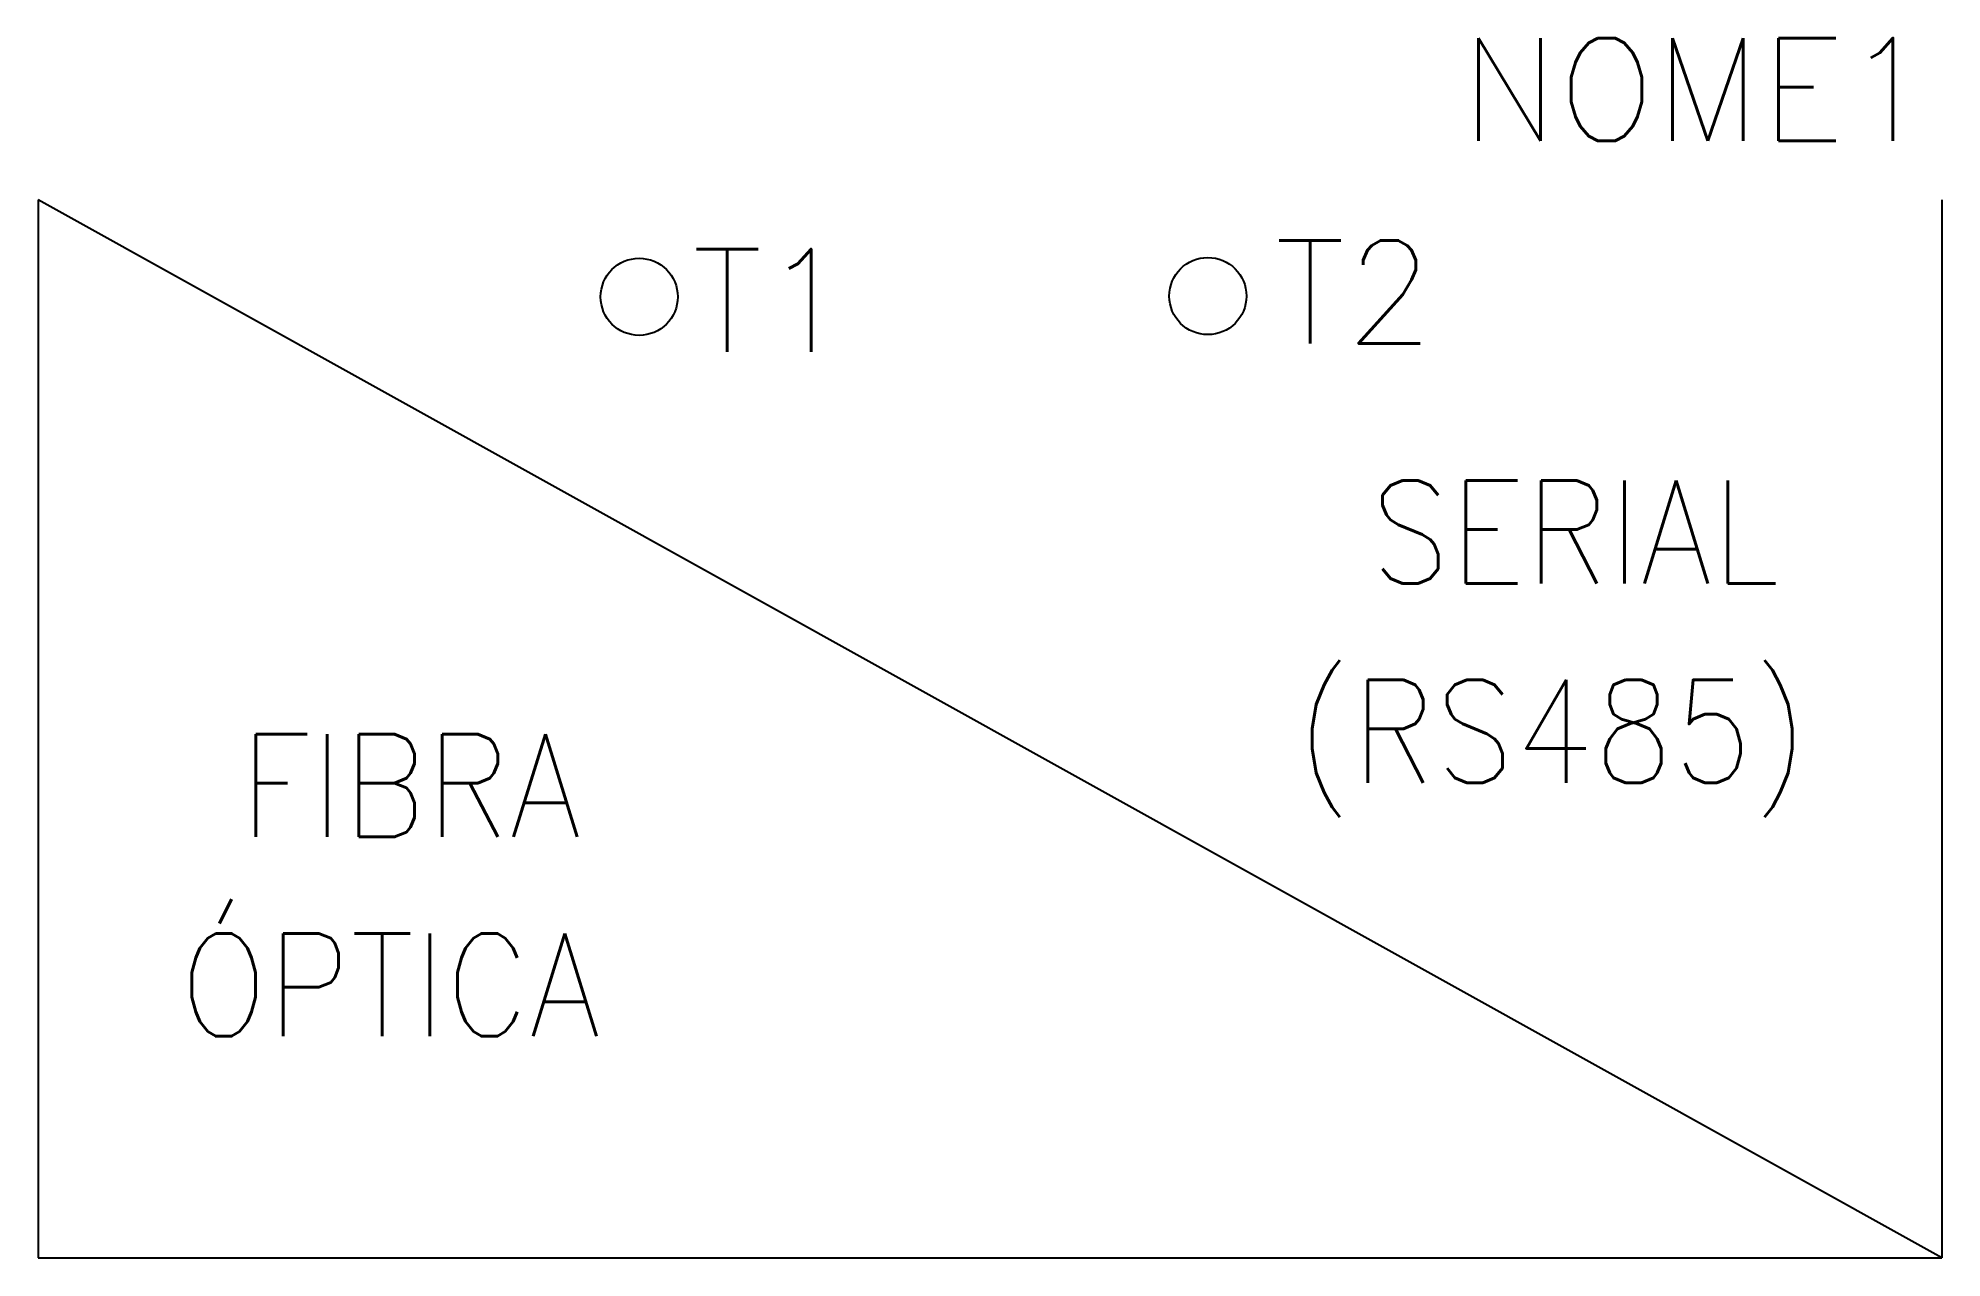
# Model space of a CAD drawing. Extents: x 314.4 to 351.4, y 170.3 to 194.
import ezdxf
from ezdxf.enums import TextEntityAlignment as Align

# ---------------------------------------------------------------- set-up
doc = ezdxf.new("R2010")
doc.units = 0
doc.header["$MEASUREMENT"] = 0
doc.layers.get('0').update_dxf_attribs({"linetype": 'CONTINUOUS'})
doc.styles.add('ROMANS', font='romans')

msp = doc.modelspace()

# ---------------------------------------------------------------- linework, layer by layer
for p, q in [((314.396, 190.878), (314.396, 170.299)), ((351.418, 170.299), (314.396, 190.878)), ((351.418, 190.878), (351.418, 170.299)), ((314.396, 170.299), (351.418, 170.299))]:
    msp.add_line(p, q)
for centre in [(326.085, 188.989), (337.143, 189.003)]:
    msp.add_circle(centre, 0.75)

# ---------------------------------------------------------------- texts
at = {"style": 'ROMANS', "width": 0.9}
for s, p in [('SERIAL', (340.31, 184.415)), ('(RS485)', (338.863, 180.539)), ('FIBRA', (318.32, 179.485)), ('ÓPTICA', (317.155, 175.609))]:
    msp.add_text(s, height=2, dxfattribs=at).set_placement(p, align=Align.MIDDLE_LEFT)
at = {"lineweight": -3, "style": 'ROMANS'}
for tag, p in [('NOME1', (346.652, 193.02)), ('T2', (339.989, 189.084)), ('T1', (328.655, 188.918))]:
    msp.add_attdef(tag, text='', height=2, dxfattribs=at).set_placement(p, align=Align.MIDDLE_CENTER)

doc.saveas('drawing.dxf')
